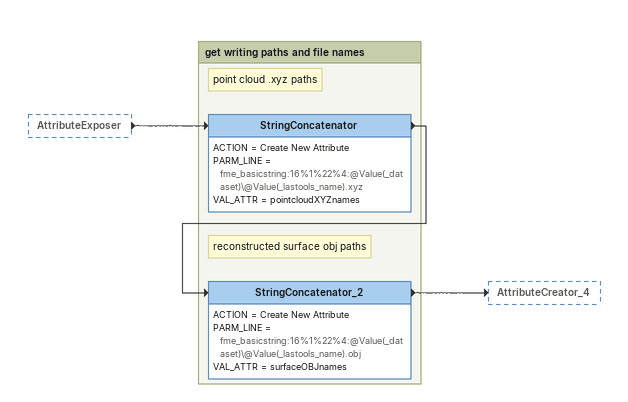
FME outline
AttributeExposer [outside]
    -> StringConcatenator

Bookmark: get writing paths and file names
Note: point cloud .xyz paths
StringConcatenator
    ACTION = Create New Attribute
    PARM_LINE = fme_basicstring:16%1%22%4:@Value(_dataset)\@Value(_lastools_name).xyz
    VAL_ATTR = pointcloudXYZnames
    -> StringConcatenator_2
Note: reconstructed surface obj paths
StringConcatenator_2
    ACTION = Create New Attribute
    PARM_LINE = fme_basicstring:16%1%22%4:@Value(_dataset)\@Value(_lastools_name).obj
    VAL_ATTR = surfaceOBJnames
    -> AttributeCreator_4
